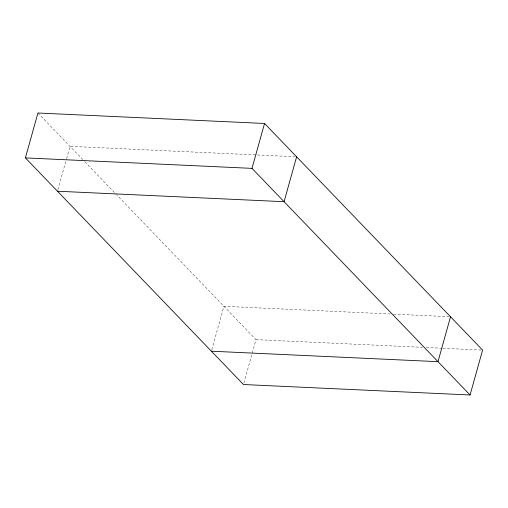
<?xml version="1.0" encoding="UTF-8"?>
<svg xmlns="http://www.w3.org/2000/svg" width="508" height="508" viewBox="0 0 508 508"><rect width="100%" height="100%" fill="white"/><g stroke="black" fill="none" stroke-linecap="round" stroke-linejoin="round"><path stroke-width="0.38" stroke-dasharray="2.54 1.91" d="M57.893 189.706L66.389 159.271M66.605 158.509L70.002 146.329L295.021 156.731M211.817 349.675L223.926 306.305L390.315 313.988M243.884 383L255.994 339.63L116.732 194.894M393.484 314.135L448.945 316.7M255.994 339.63L422.383 347.32M426.345 347.504L442.189 348.234M442.982 348.272L482.6 350.101M37.935 113.005L82.645 159.474M84.842 161.76L116.18 194.323"/><path stroke-width="0.76" d="M25.4 157.899L37.935 113.005L264.541 123.476L482.6 350.101L470.065 394.995L243.459 384.524L25.4 157.899L252.006 168.37L470.065 394.995M252.006 168.37L264.541 123.476M296.608 156.801L284.074 201.695L57.468 191.224M450.533 316.776L437.998 361.671L211.391 351.199"/></g></svg>
